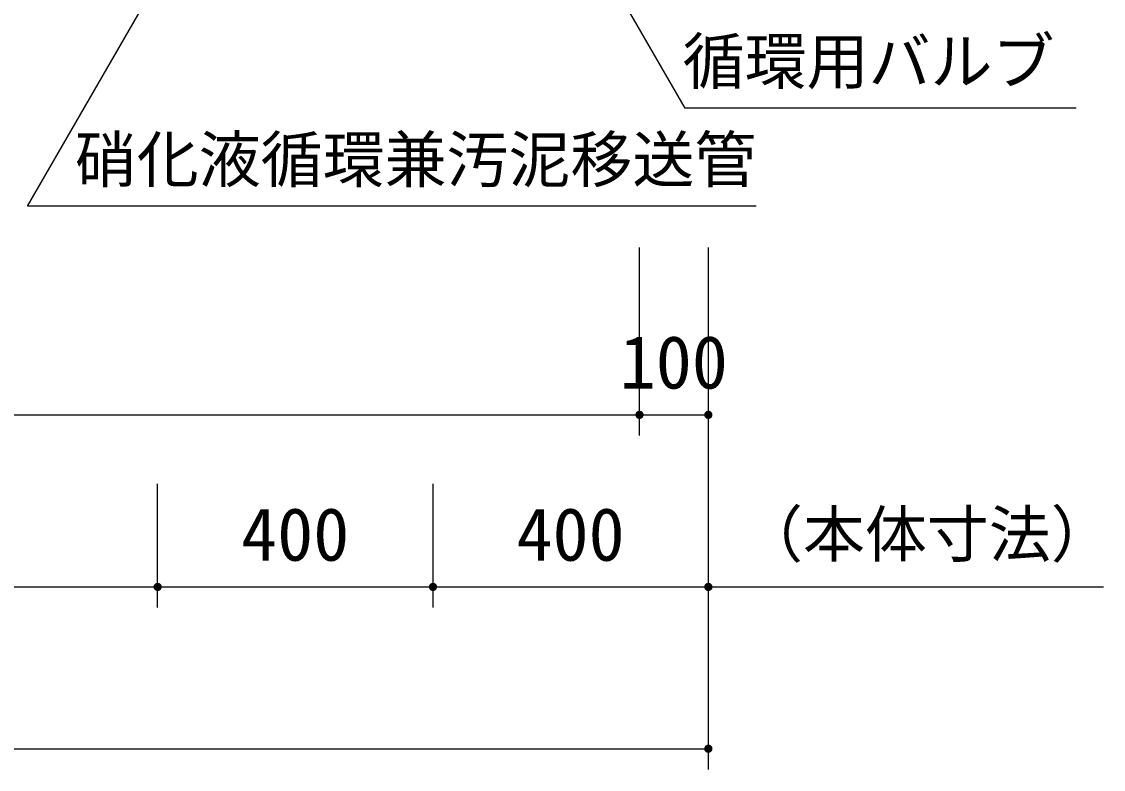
# Model space of a CAD drawing. Units: millimetres, scale not verified. Extents: x -8910 to 8910, y -6308 to 6308.
# Drawn here: x -4873 to -3302, y -309 to 777 of the extents above; entities that cross this region are included whole.
import ezdxf
from ezdxf.enums import TextEntityAlignment as Align

# ---------------------------------------------------------------- set-up
doc = ezdxf.new("R2010")
doc.units = ezdxf.units.MM
doc.header["$LTSCALE"] = 30
doc.layers.add('0-4_製作', color=5, linetype='Continuous', lineweight=25)
doc.layers.add('0-5_空気管', color=3, linetype='Continuous', lineweight=25)
doc.styles.add('ＭＳ ゴシック', font='')
doc.styles.get('ＭＳ ゴシック').set_extended_font_data('MS Gothic')

msp = doc.modelspace()

# ---------------------------------------------------------------- linework, layer by layer
at = {"layer": '0-4_製作', "color": 2}
for p, q in [((-3975.86, 176.28), (-3975.86, 449.26)), ((-3875.86, 176.28), (-3875.86, 449.26)), ((-5985.82, 206.28), (-3975.86, 206.28)), ((-3975.86, 206.28), (-3875.86, 206.28)), ((-3875.86, -73.72), (-3875.86, 206.28)), ((-4675.82, -73.72), (-4675.82, 106.28)), ((-4275.82, -73.72), (-4275.82, 106.28)), ((-5335.82, -43.72), (-4675.82, -43.72)), ((-4675.82, -43.72), (-4275.82, -43.72)), ((-4275.82, -43.72), (-3875.86, -43.72)), ((-3875.86, -308.72), (-3875.86, -43.72)), ((-3875.86, -43.72), (-3302.08, -43.72)), ((-6085.82, -278.72), (-3875.86, -278.72))]:
    msp.add_line(p, q, dxfattribs=at)
at = {"layer": '0-4_製作'}
for points in [[(-3981.76, 207.4), (-3981.86, 206.28), (-3981.85, 206.65)], [(-3981.76, 207.4), (-3975.86, 206.28), (-3981.86, 206.28)], [(-3975.86, 206.28), (-3981.82, 205.52), (-3981.86, 206.28)], [(-3975.86, 206.28), (-3981.67, 204.78), (-3981.82, 205.52)], [(-3981.57, 208.13), (-3975.86, 206.28), (-3981.76, 207.4)], [(-3975.86, 206.28), (-3981.44, 204.07), (-3981.67, 204.78)], [(-3981.29, 208.83), (-3975.86, 206.28), (-3981.57, 208.13)], [(-3975.86, 206.28), (-3981.12, 203.39), (-3981.44, 204.07)], [(-3980.93, 209.49), (-3975.86, 206.28), (-3981.29, 208.83)], [(-3975.86, 206.28), (-3980.72, 202.75), (-3981.12, 203.39)], [(-3980.49, 210.1), (-3975.86, 206.28), (-3980.93, 209.49)], [(-3975.86, 206.28), (-3980.24, 202.17), (-3980.72, 202.75)], [(-3979.97, 210.65), (-3975.86, 206.28), (-3980.49, 210.1)], [(-3975.86, 206.28), (-3979.69, 201.65), (-3980.24, 202.17)], [(-3979.39, 211.13), (-3975.86, 206.28), (-3979.97, 210.65)], [(-3975.86, 206.28), (-3979.08, 201.21), (-3979.69, 201.65)], [(-3978.75, 211.53), (-3975.86, 206.28), (-3979.39, 211.13)], [(-3975.86, 206.28), (-3978.42, 200.85), (-3979.08, 201.21)], [(-3978.07, 211.85), (-3975.86, 206.28), (-3978.75, 211.53)], [(-3975.86, 206.28), (-3977.72, 200.57), (-3978.42, 200.85)], [(-3977.36, 212.09), (-3975.86, 206.28), (-3978.07, 211.85)], [(-3975.86, 206.28), (-3976.99, 200.38), (-3977.72, 200.57)], [(-3976.62, 212.23), (-3975.86, 206.28), (-3977.36, 212.09)], [(-3975.86, 206.28), (-3976.24, 200.29), (-3976.99, 200.38)], [(-3975.86, 212.28), (-3975.86, 206.28), (-3976.62, 212.23)], [(-3975.86, 206.28), (-3975.86, 200.28), (-3976.24, 200.29)], [(-3975.49, 212.26), (-3975.86, 206.28), (-3975.86, 212.28)], [(-3975.49, 212.26), (-3969.86, 206.28), (-3975.86, 206.28)], [(-3969.86, 206.28), (-3975.86, 200.28), (-3975.86, 206.28)], [(-3969.86, 206.28), (-3975.11, 200.32), (-3975.86, 200.28)], [(-3974.74, 212.17), (-3969.86, 206.28), (-3975.49, 212.26)], [(-3969.86, 206.28), (-3974.37, 200.46), (-3975.11, 200.32)], [(-3974.01, 211.98), (-3969.86, 206.28), (-3974.74, 212.17)], [(-3969.86, 206.28), (-3973.65, 200.7), (-3974.37, 200.46)], [(-3973.31, 211.7), (-3969.86, 206.28), (-3974.01, 211.98)], [(-3969.86, 206.28), (-3972.97, 201.02), (-3973.65, 200.7)], [(-3972.65, 211.34), (-3969.86, 206.28), (-3973.31, 211.7)], [(-3969.86, 206.28), (-3972.34, 201.42), (-3972.97, 201.02)], [(-3972.04, 210.9), (-3969.86, 206.28), (-3972.65, 211.34)], [(-3969.86, 206.28), (-3971.76, 201.9), (-3972.34, 201.42)], [(-3971.49, 210.38), (-3969.86, 206.28), (-3972.04, 210.9)], [(-3969.86, 206.28), (-3971.24, 202.45), (-3971.76, 201.9)], [(-3971.01, 209.8), (-3969.86, 206.28), (-3971.49, 210.38)], [(-3969.86, 206.28), (-3970.8, 203.06), (-3971.24, 202.45)], [(-3970.61, 209.17), (-3969.86, 206.28), (-3971.01, 209.8)], [(-3969.86, 206.28), (-3970.43, 203.72), (-3970.8, 203.06)], [(-3970.28, 208.48), (-3969.86, 206.28), (-3970.61, 209.17)], [(-3969.86, 206.28), (-3970.16, 204.42), (-3970.43, 203.72)], [(-3970.05, 207.77), (-3969.86, 206.28), (-3970.28, 208.48)], [(-3969.86, 206.28), (-3969.97, 205.15), (-3970.16, 204.42)], [(-3969.91, 207.03), (-3969.86, 206.28), (-3970.05, 207.77)], [(-3969.86, 206.28), (-3969.87, 205.9), (-3969.97, 205.15)], [(-3881.76, 207.4), (-3881.86, 206.28), (-3881.85, 206.65)], [(-3881.76, 207.4), (-3875.86, 206.28), (-3881.86, 206.28)], [(-3875.86, 206.28), (-3881.82, 205.52), (-3881.86, 206.28)], [(-3875.86, 206.28), (-3881.67, 204.78), (-3881.82, 205.52)], [(-3881.57, 208.13), (-3875.86, 206.28), (-3881.76, 207.4)], [(-3875.86, 206.28), (-3881.44, 204.07), (-3881.67, 204.78)], [(-3881.29, 208.83), (-3875.86, 206.28), (-3881.57, 208.13)], [(-3875.86, 206.28), (-3881.12, 203.39), (-3881.44, 204.07)], [(-3880.93, 209.49), (-3875.86, 206.28), (-3881.29, 208.83)], [(-3875.86, 206.28), (-3880.72, 202.75), (-3881.12, 203.39)], [(-3880.49, 210.1), (-3875.86, 206.28), (-3880.93, 209.49)], [(-3875.86, 206.28), (-3880.24, 202.17), (-3880.72, 202.75)], [(-3879.97, 210.65), (-3875.86, 206.28), (-3880.49, 210.1)], [(-3875.86, 206.28), (-3879.69, 201.65), (-3880.24, 202.17)], [(-3879.39, 211.13), (-3875.86, 206.28), (-3879.97, 210.65)], [(-3875.86, 206.28), (-3879.08, 201.21), (-3879.69, 201.65)], [(-3878.75, 211.53), (-3875.86, 206.28), (-3879.39, 211.13)], [(-3875.86, 206.28), (-3878.42, 200.85), (-3879.08, 201.21)], [(-3878.07, 211.85), (-3875.86, 206.28), (-3878.75, 211.53)], [(-3875.86, 206.28), (-3877.72, 200.57), (-3878.42, 200.85)], [(-3877.35, 212.09), (-3875.86, 206.28), (-3878.07, 211.85)], [(-3875.86, 206.28), (-3876.99, 200.38), (-3877.72, 200.57)], [(-3876.61, 212.23), (-3875.86, 206.28), (-3877.35, 212.09)], [(-3875.86, 206.28), (-3876.24, 200.29), (-3876.99, 200.38)], [(-3875.86, 212.28), (-3875.86, 206.28), (-3876.61, 212.23)], [(-3875.86, 206.28), (-3875.86, 200.28), (-3876.24, 200.29)], [(-3875.49, 212.26), (-3875.86, 206.28), (-3875.86, 212.28)], [(-3875.49, 212.26), (-3869.86, 206.28), (-3875.86, 206.28)], [(-3869.86, 206.28), (-3875.86, 200.28), (-3875.86, 206.28)], [(-3869.86, 206.28), (-3875.11, 200.32), (-3875.86, 200.28)], [(-3874.74, 212.17), (-3869.86, 206.28), (-3875.49, 212.26)], [(-3869.86, 206.28), (-3874.37, 200.46), (-3875.11, 200.32)], [(-3874.01, 211.98), (-3869.86, 206.28), (-3874.74, 212.17)], [(-3869.86, 206.28), (-3873.65, 200.7), (-3874.37, 200.46)], [(-3873.31, 211.7), (-3869.86, 206.28), (-3874.01, 211.98)], [(-3869.86, 206.28), (-3872.97, 201.02), (-3873.65, 200.7)], [(-3872.65, 211.34), (-3869.86, 206.28), (-3873.31, 211.7)], [(-3869.86, 206.28), (-3872.34, 201.42), (-3872.97, 201.02)], [(-3872.04, 210.9), (-3869.86, 206.28), (-3872.65, 211.34)], [(-3869.86, 206.28), (-3871.76, 201.9), (-3872.34, 201.42)], [(-3871.49, 210.38), (-3869.86, 206.28), (-3872.04, 210.9)], [(-3869.86, 206.28), (-3871.24, 202.45), (-3871.76, 201.9)], [(-3871.01, 209.8), (-3869.86, 206.28), (-3871.49, 210.38)], [(-3869.86, 206.28), (-3870.8, 203.06), (-3871.24, 202.45)], [(-3870.6, 209.17), (-3869.86, 206.28), (-3871.01, 209.8)], [(-3869.86, 206.28), (-3870.43, 203.72), (-3870.8, 203.06)], [(-3870.28, 208.48), (-3869.86, 206.28), (-3870.6, 209.17)], [(-3869.86, 206.28), (-3870.16, 204.42), (-3870.43, 203.72)], [(-3870.05, 207.77), (-3869.86, 206.28), (-3870.28, 208.48)], [(-3869.86, 206.28), (-3869.97, 205.15), (-3870.16, 204.42)], [(-3869.91, 207.03), (-3869.86, 206.28), (-3870.05, 207.77)], [(-3869.86, 206.28), (-3869.87, 205.9), (-3869.97, 205.15)], [(-4681.81, -43.35), (-4675.82, -43.72), (-4681.82, -43.72)], [(-4675.82, -43.72), (-4681.78, -44.48), (-4681.82, -43.72)], [(-4681.72, -42.6), (-4675.82, -43.72), (-4681.81, -43.35)], [(-4675.82, -43.72), (-4681.64, -45.22), (-4681.78, -44.48)], [(-4681.53, -41.87), (-4675.82, -43.72), (-4681.72, -42.6)], [(-4675.82, -43.72), (-4681.4, -45.93), (-4681.64, -45.22)], [(-4681.25, -41.17), (-4675.82, -43.72), (-4681.53, -41.87)], [(-4675.82, -43.72), (-4681.08, -46.61), (-4681.4, -45.93)], [(-4680.89, -40.51), (-4675.82, -43.72), (-4681.25, -41.17)], [(-4675.82, -43.72), (-4680.68, -47.25), (-4681.08, -46.61)], [(-4680.45, -39.9), (-4675.82, -43.72), (-4680.89, -40.51)], [(-4675.82, -43.72), (-4680.2, -47.83), (-4680.68, -47.25)], [(-4679.93, -39.35), (-4675.82, -43.72), (-4680.45, -39.9)], [(-4675.82, -43.72), (-4679.65, -48.35), (-4680.2, -47.83)], [(-4679.35, -38.87), (-4675.82, -43.72), (-4679.93, -39.35)], [(-4675.82, -43.72), (-4679.04, -48.79), (-4679.65, -48.35)], [(-4678.72, -38.47), (-4675.82, -43.72), (-4679.35, -38.87)], [(-4675.82, -43.72), (-4678.38, -49.15), (-4679.04, -48.79)], [(-4678.03, -38.15), (-4675.82, -43.72), (-4678.72, -38.47)], [(-4675.82, -43.72), (-4677.68, -49.43), (-4678.38, -49.15)], [(-4677.32, -37.91), (-4675.82, -43.72), (-4678.03, -38.15)], [(-4675.82, -43.72), (-4676.95, -49.62), (-4677.68, -49.43)], [(-4676.58, -37.77), (-4675.82, -43.72), (-4677.32, -37.91)], [(-4675.82, -43.72), (-4676.2, -49.71), (-4676.95, -49.62)], [(-4675.82, -37.72), (-4675.82, -43.72), (-4676.58, -37.77)], [(-4675.82, -43.72), (-4675.82, -49.72), (-4676.2, -49.71)], [(-4675.82, -37.72), (-4669.82, -43.72), (-4675.82, -43.72)], [(-4675.45, -37.74), (-4669.82, -43.72), (-4675.82, -37.72)], [(-4675.82, -43.72), (-4675.07, -49.68), (-4675.82, -49.72)], [(-4669.82, -43.72), (-4675.07, -49.68), (-4675.82, -43.72)], [(-4674.7, -37.83), (-4669.82, -43.72), (-4675.45, -37.74)], [(-4669.82, -43.72), (-4674.33, -49.54), (-4675.07, -49.68)], [(-4673.97, -38.02), (-4669.82, -43.72), (-4674.7, -37.83)], [(-4669.82, -43.72), (-4673.62, -49.3), (-4674.33, -49.54)], [(-4673.27, -38.3), (-4669.82, -43.72), (-4673.97, -38.02)], [(-4669.82, -43.72), (-4672.93, -48.98), (-4673.62, -49.3)], [(-4672.61, -38.66), (-4669.82, -43.72), (-4673.27, -38.3)], [(-4669.82, -43.72), (-4672.3, -48.58), (-4672.93, -48.98)], [(-4672, -39.1), (-4669.82, -43.72), (-4672.61, -38.66)], [(-4669.82, -43.72), (-4671.72, -48.1), (-4672.3, -48.58)], [(-4671.45, -39.62), (-4669.82, -43.72), (-4672, -39.1)], [(-4669.82, -43.72), (-4671.2, -47.55), (-4671.72, -48.1)], [(-4670.97, -40.2), (-4669.82, -43.72), (-4671.45, -39.62)], [(-4669.82, -43.72), (-4670.76, -46.94), (-4671.2, -47.55)], [(-4670.57, -40.83), (-4669.82, -43.72), (-4670.97, -40.2)], [(-4669.82, -43.72), (-4670.4, -46.28), (-4670.76, -46.94)], [(-4670.25, -41.52), (-4669.82, -43.72), (-4670.57, -40.83)], [(-4669.82, -43.72), (-4670.12, -45.58), (-4670.4, -46.28)], [(-4670.01, -42.23), (-4669.82, -43.72), (-4670.25, -41.52)], [(-4669.82, -43.72), (-4669.93, -44.85), (-4670.12, -45.58)], [(-4669.87, -42.97), (-4669.82, -43.72), (-4670.01, -42.23)], [(-4669.82, -43.72), (-4669.84, -44.1), (-4669.93, -44.85)], [(-4281.81, -43.35), (-4275.82, -43.72), (-4281.82, -43.72)], [(-4275.82, -43.72), (-4281.78, -44.48), (-4281.82, -43.72)], [(-4281.72, -42.6), (-4275.82, -43.72), (-4281.81, -43.35)], [(-4275.82, -43.72), (-4281.64, -45.22), (-4281.78, -44.48)], [(-4281.53, -41.87), (-4275.82, -43.72), (-4281.72, -42.6)], [(-4275.82, -43.72), (-4281.4, -45.93), (-4281.64, -45.22)], [(-4281.25, -41.17), (-4275.82, -43.72), (-4281.53, -41.87)], [(-4275.82, -43.72), (-4281.08, -46.61), (-4281.4, -45.93)], [(-4280.89, -40.51), (-4275.82, -43.72), (-4281.25, -41.17)], [(-4275.82, -43.72), (-4280.68, -47.25), (-4281.08, -46.61)], [(-4280.45, -39.9), (-4275.82, -43.72), (-4280.89, -40.51)], [(-4275.82, -43.72), (-4280.2, -47.83), (-4280.68, -47.25)], [(-4279.93, -39.35), (-4275.82, -43.72), (-4280.45, -39.9)], [(-4275.82, -43.72), (-4279.65, -48.35), (-4280.2, -47.83)], [(-4279.35, -38.87), (-4275.82, -43.72), (-4279.93, -39.35)], [(-4275.82, -43.72), (-4279.04, -48.79), (-4279.65, -48.35)], [(-4278.72, -38.47), (-4275.82, -43.72), (-4279.35, -38.87)], [(-4275.82, -43.72), (-4278.38, -49.15), (-4279.04, -48.79)], [(-4278.03, -38.15), (-4275.82, -43.72), (-4278.72, -38.47)], [(-4275.82, -43.72), (-4277.68, -49.43), (-4278.38, -49.15)], [(-4277.32, -37.91), (-4275.82, -43.72), (-4278.03, -38.15)], [(-4275.82, -43.72), (-4276.95, -49.62), (-4277.68, -49.43)], [(-4276.58, -37.77), (-4275.82, -43.72), (-4277.32, -37.91)], [(-4275.82, -43.72), (-4276.2, -49.71), (-4276.95, -49.62)], [(-4275.82, -37.72), (-4275.82, -43.72), (-4276.58, -37.77)], [(-4275.82, -43.72), (-4275.82, -49.72), (-4276.2, -49.71)], [(-4275.82, -37.72), (-4269.82, -43.72), (-4275.82, -43.72)], [(-4275.45, -37.74), (-4269.82, -43.72), (-4275.82, -37.72)], [(-4275.82, -43.72), (-4275.07, -49.68), (-4275.82, -49.72)], [(-4269.82, -43.72), (-4275.07, -49.68), (-4275.82, -43.72)], [(-4274.7, -37.83), (-4269.82, -43.72), (-4275.45, -37.74)], [(-4269.82, -43.72), (-4274.33, -49.54), (-4275.07, -49.68)], [(-4273.97, -38.02), (-4269.82, -43.72), (-4274.7, -37.83)], [(-4269.82, -43.72), (-4273.62, -49.3), (-4274.33, -49.54)], [(-4273.27, -38.3), (-4269.82, -43.72), (-4273.97, -38.02)], [(-4269.82, -43.72), (-4272.93, -48.98), (-4273.62, -49.3)], [(-4272.61, -38.66), (-4269.82, -43.72), (-4273.27, -38.3)], [(-4269.82, -43.72), (-4272.3, -48.58), (-4272.93, -48.98)], [(-4272, -39.1), (-4269.82, -43.72), (-4272.61, -38.66)], [(-4269.82, -43.72), (-4271.72, -48.1), (-4272.3, -48.58)], [(-4271.45, -39.62), (-4269.82, -43.72), (-4272, -39.1)], [(-4269.82, -43.72), (-4271.2, -47.55), (-4271.72, -48.1)], [(-4270.97, -40.2), (-4269.82, -43.72), (-4271.45, -39.62)], [(-4269.82, -43.72), (-4270.76, -46.94), (-4271.2, -47.55)], [(-4270.57, -40.83), (-4269.82, -43.72), (-4270.97, -40.2)], [(-4269.82, -43.72), (-4270.4, -46.28), (-4270.76, -46.94)], [(-4270.25, -41.52), (-4269.82, -43.72), (-4270.57, -40.83)], [(-4269.82, -43.72), (-4270.12, -45.58), (-4270.4, -46.28)], [(-4270.01, -42.23), (-4269.82, -43.72), (-4270.25, -41.52)], [(-4269.82, -43.72), (-4269.93, -44.85), (-4270.12, -45.58)], [(-4269.87, -42.97), (-4269.82, -43.72), (-4270.01, -42.23)], [(-4269.82, -43.72), (-4269.84, -44.1), (-4269.93, -44.85)], [(-3881.85, -43.35), (-3875.86, -43.72), (-3881.86, -43.72)], [(-3875.86, -43.72), (-3881.82, -44.48), (-3881.86, -43.72)], [(-3881.76, -42.6), (-3875.86, -43.72), (-3881.85, -43.35)], [(-3875.86, -43.72), (-3881.67, -45.22), (-3881.82, -44.48)], [(-3881.57, -41.87), (-3875.86, -43.72), (-3881.76, -42.6)], [(-3875.86, -43.72), (-3881.44, -45.93), (-3881.67, -45.22)], [(-3881.29, -41.17), (-3875.86, -43.72), (-3881.57, -41.87)], [(-3875.86, -43.72), (-3881.12, -46.61), (-3881.44, -45.93)], [(-3880.93, -40.51), (-3875.86, -43.72), (-3881.29, -41.17)], [(-3875.86, -43.72), (-3880.72, -47.25), (-3881.12, -46.61)], [(-3880.49, -39.9), (-3875.86, -43.72), (-3880.93, -40.51)], [(-3875.86, -43.72), (-3880.24, -47.83), (-3880.72, -47.25)], [(-3879.97, -39.35), (-3875.86, -43.72), (-3880.49, -39.9)], [(-3875.86, -43.72), (-3879.69, -48.35), (-3880.24, -47.83)], [(-3879.39, -38.87), (-3875.86, -43.72), (-3879.97, -39.35)], [(-3875.86, -43.72), (-3879.08, -48.79), (-3879.69, -48.35)], [(-3878.75, -38.47), (-3875.86, -43.72), (-3879.39, -38.87)], [(-3875.86, -43.72), (-3878.42, -49.15), (-3879.08, -48.79)], [(-3878.07, -38.15), (-3875.86, -43.72), (-3878.75, -38.47)], [(-3875.86, -43.72), (-3877.72, -49.43), (-3878.42, -49.15)], [(-3877.35, -37.91), (-3875.86, -43.72), (-3878.07, -38.15)], [(-3875.86, -43.72), (-3876.99, -49.62), (-3877.72, -49.43)], [(-3876.61, -37.77), (-3875.86, -43.72), (-3877.35, -37.91)], [(-3875.86, -43.72), (-3876.24, -49.71), (-3876.99, -49.62)], [(-3875.86, -37.72), (-3875.86, -43.72), (-3876.61, -37.77)], [(-3875.86, -43.72), (-3875.86, -49.72), (-3876.24, -49.71)], [(-3875.86, -37.72), (-3869.86, -43.72), (-3875.86, -43.72)], [(-3875.49, -37.74), (-3869.86, -43.72), (-3875.86, -37.72)], [(-3875.86, -43.72), (-3875.11, -49.68), (-3875.86, -49.72)], [(-3869.86, -43.72), (-3875.11, -49.68), (-3875.86, -43.72)], [(-3874.74, -37.83), (-3869.86, -43.72), (-3875.49, -37.74)], [(-3869.86, -43.72), (-3874.37, -49.54), (-3875.11, -49.68)], [(-3874.01, -38.02), (-3869.86, -43.72), (-3874.74, -37.83)], [(-3869.86, -43.72), (-3873.65, -49.3), (-3874.37, -49.54)], [(-3873.31, -38.3), (-3869.86, -43.72), (-3874.01, -38.02)], [(-3869.86, -43.72), (-3872.97, -48.98), (-3873.65, -49.3)], [(-3872.65, -38.66), (-3869.86, -43.72), (-3873.31, -38.3)], [(-3869.86, -43.72), (-3872.34, -48.58), (-3872.97, -48.98)], [(-3872.04, -39.1), (-3869.86, -43.72), (-3872.65, -38.66)], [(-3869.86, -43.72), (-3871.76, -48.1), (-3872.34, -48.58)], [(-3871.49, -39.62), (-3869.86, -43.72), (-3872.04, -39.1)], [(-3869.86, -43.72), (-3871.24, -47.55), (-3871.76, -48.1)], [(-3871.01, -40.2), (-3869.86, -43.72), (-3871.49, -39.62)], [(-3869.86, -43.72), (-3870.8, -46.94), (-3871.24, -47.55)], [(-3870.6, -40.83), (-3869.86, -43.72), (-3871.01, -40.2)], [(-3869.86, -43.72), (-3870.43, -46.28), (-3870.8, -46.94)], [(-3870.28, -41.52), (-3869.86, -43.72), (-3870.6, -40.83)], [(-3869.86, -43.72), (-3870.16, -45.58), (-3870.43, -46.28)], [(-3870.05, -42.23), (-3869.86, -43.72), (-3870.28, -41.52)], [(-3869.86, -43.72), (-3869.97, -44.85), (-3870.16, -45.58)], [(-3869.91, -42.97), (-3869.86, -43.72), (-3870.05, -42.23)], [(-3869.86, -43.72), (-3869.87, -44.1), (-3869.97, -44.85)], [(-3881.85, -278.35), (-3875.86, -278.72), (-3881.86, -278.72)], [(-3881.86, -278.72), (-3881.67, -280.22), (-3881.82, -279.48)], [(-3875.86, -278.72), (-3881.67, -280.22), (-3881.86, -278.72)], [(-3881.76, -277.6), (-3875.86, -278.72), (-3881.85, -278.35)], [(-3881.57, -276.87), (-3875.86, -278.72), (-3881.76, -277.6)], [(-3875.86, -278.72), (-3881.44, -280.93), (-3881.67, -280.22)], [(-3881.29, -276.17), (-3875.86, -278.72), (-3881.57, -276.87)], [(-3875.86, -278.72), (-3881.12, -281.61), (-3881.44, -280.93)], [(-3880.93, -275.51), (-3875.86, -278.72), (-3881.29, -276.17)], [(-3875.86, -278.72), (-3880.72, -282.25), (-3881.12, -281.61)], [(-3880.49, -274.9), (-3875.86, -278.72), (-3880.93, -275.51)], [(-3875.86, -278.72), (-3880.24, -282.83), (-3880.72, -282.25)], [(-3879.97, -274.35), (-3875.86, -278.72), (-3880.49, -274.9)], [(-3875.86, -278.72), (-3879.69, -283.35), (-3880.24, -282.83)], [(-3879.39, -273.87), (-3875.86, -278.72), (-3879.97, -274.35)], [(-3875.86, -278.72), (-3879.08, -283.79), (-3879.69, -283.35)], [(-3878.75, -273.47), (-3875.86, -278.72), (-3879.39, -273.87)], [(-3875.86, -278.72), (-3878.42, -284.15), (-3879.08, -283.79)], [(-3878.07, -273.15), (-3875.86, -278.72), (-3878.75, -273.47)], [(-3875.86, -278.72), (-3877.72, -284.43), (-3878.42, -284.15)], [(-3877.35, -272.91), (-3875.86, -278.72), (-3878.07, -273.15)], [(-3875.86, -278.72), (-3876.99, -284.62), (-3877.72, -284.43)], [(-3876.61, -272.77), (-3875.86, -278.72), (-3877.35, -272.91)], [(-3875.86, -278.72), (-3876.24, -284.71), (-3876.99, -284.62)], [(-3875.86, -272.72), (-3875.86, -278.72), (-3876.61, -272.77)], [(-3875.86, -278.72), (-3875.86, -284.72), (-3876.24, -284.71)], [(-3875.86, -272.72), (-3869.86, -278.72), (-3875.86, -278.72)], [(-3875.49, -272.74), (-3869.86, -278.72), (-3875.86, -272.72)], [(-3875.86, -278.72), (-3875.11, -284.68), (-3875.86, -284.72)], [(-3869.86, -278.72), (-3875.11, -284.68), (-3875.86, -278.72)], [(-3874.74, -272.83), (-3869.86, -278.72), (-3875.49, -272.74)], [(-3869.86, -278.72), (-3874.37, -284.54), (-3875.11, -284.68)], [(-3874.01, -273.02), (-3869.86, -278.72), (-3874.74, -272.83)], [(-3869.86, -278.72), (-3873.65, -284.3), (-3874.37, -284.54)], [(-3873.31, -273.3), (-3869.86, -278.72), (-3874.01, -273.02)], [(-3869.86, -278.72), (-3872.97, -283.98), (-3873.65, -284.3)], [(-3872.65, -273.66), (-3869.86, -278.72), (-3873.31, -273.3)], [(-3869.86, -278.72), (-3872.34, -283.58), (-3872.97, -283.98)], [(-3872.04, -274.1), (-3869.86, -278.72), (-3872.65, -273.66)], [(-3869.86, -278.72), (-3871.76, -283.1), (-3872.34, -283.58)], [(-3871.49, -274.62), (-3869.86, -278.72), (-3872.04, -274.1)], [(-3869.86, -278.72), (-3871.24, -282.55), (-3871.76, -283.1)], [(-3871.01, -275.2), (-3869.86, -278.72), (-3871.49, -274.62)], [(-3869.86, -278.72), (-3870.8, -281.94), (-3871.24, -282.55)], [(-3870.6, -275.83), (-3869.86, -278.72), (-3871.01, -275.2)], [(-3869.86, -278.72), (-3870.43, -281.28), (-3870.8, -281.94)], [(-3870.28, -276.52), (-3869.86, -278.72), (-3870.6, -275.83)], [(-3869.86, -278.72), (-3870.16, -280.58), (-3870.43, -281.28)], [(-3870.05, -277.23), (-3869.86, -278.72), (-3870.28, -276.52)], [(-3869.86, -278.72), (-3869.97, -279.85), (-3870.16, -280.58)], [(-3869.91, -277.97), (-3869.86, -278.72), (-3870.05, -277.23)], [(-3869.86, -278.72), (-3869.87, -279.1), (-3869.97, -279.85)]]:
    msp.add_solid(points, dxfattribs=at)
at = {"layer": '0-5_空気管'}
for p in [(-4248.83, 1238.34), (-3341.56, 651.74)]:
    msp.add_line(p, (-3910.16, 651.74), dxfattribs=at)
msp.add_lwpolyline([(-3806.19, 509.37), (-4864.85, 509.37), (-4441.53, 1242.59)], dxfattribs=at)

# ---------------------------------------------------------------- texts
at = {"layer": '0-4_製作', "color": 4, "style": 'ＭＳ ゴシック'}
for s, height, p in [('100', 76.98, (-4004.61, 221.28)), ('400', 76.98, (-4554.57, -28.72)), ('400', 76.98, (-4154.59, -28.72)), ('（本体寸法）', 65.98, (-3828.37, -19.79))]:
    msp.add_text(s, height=height, dxfattribs=at).set_placement(p, align=Align.BOTTOM_LEFT)
at = {"layer": '0-5_空気管', "color": 4, "style": 'ＭＳ ゴシック'}
for s, p in [('循環用バルブ', (-3913.19, 667.12)), ('硝化液循環兼汚泥移送管', (-4796.19, 524.37))]:
    msp.add_text(s, height=65.98, dxfattribs=at).set_placement(p, align=Align.BOTTOM_LEFT)

doc.saveas('drawing.dxf')
